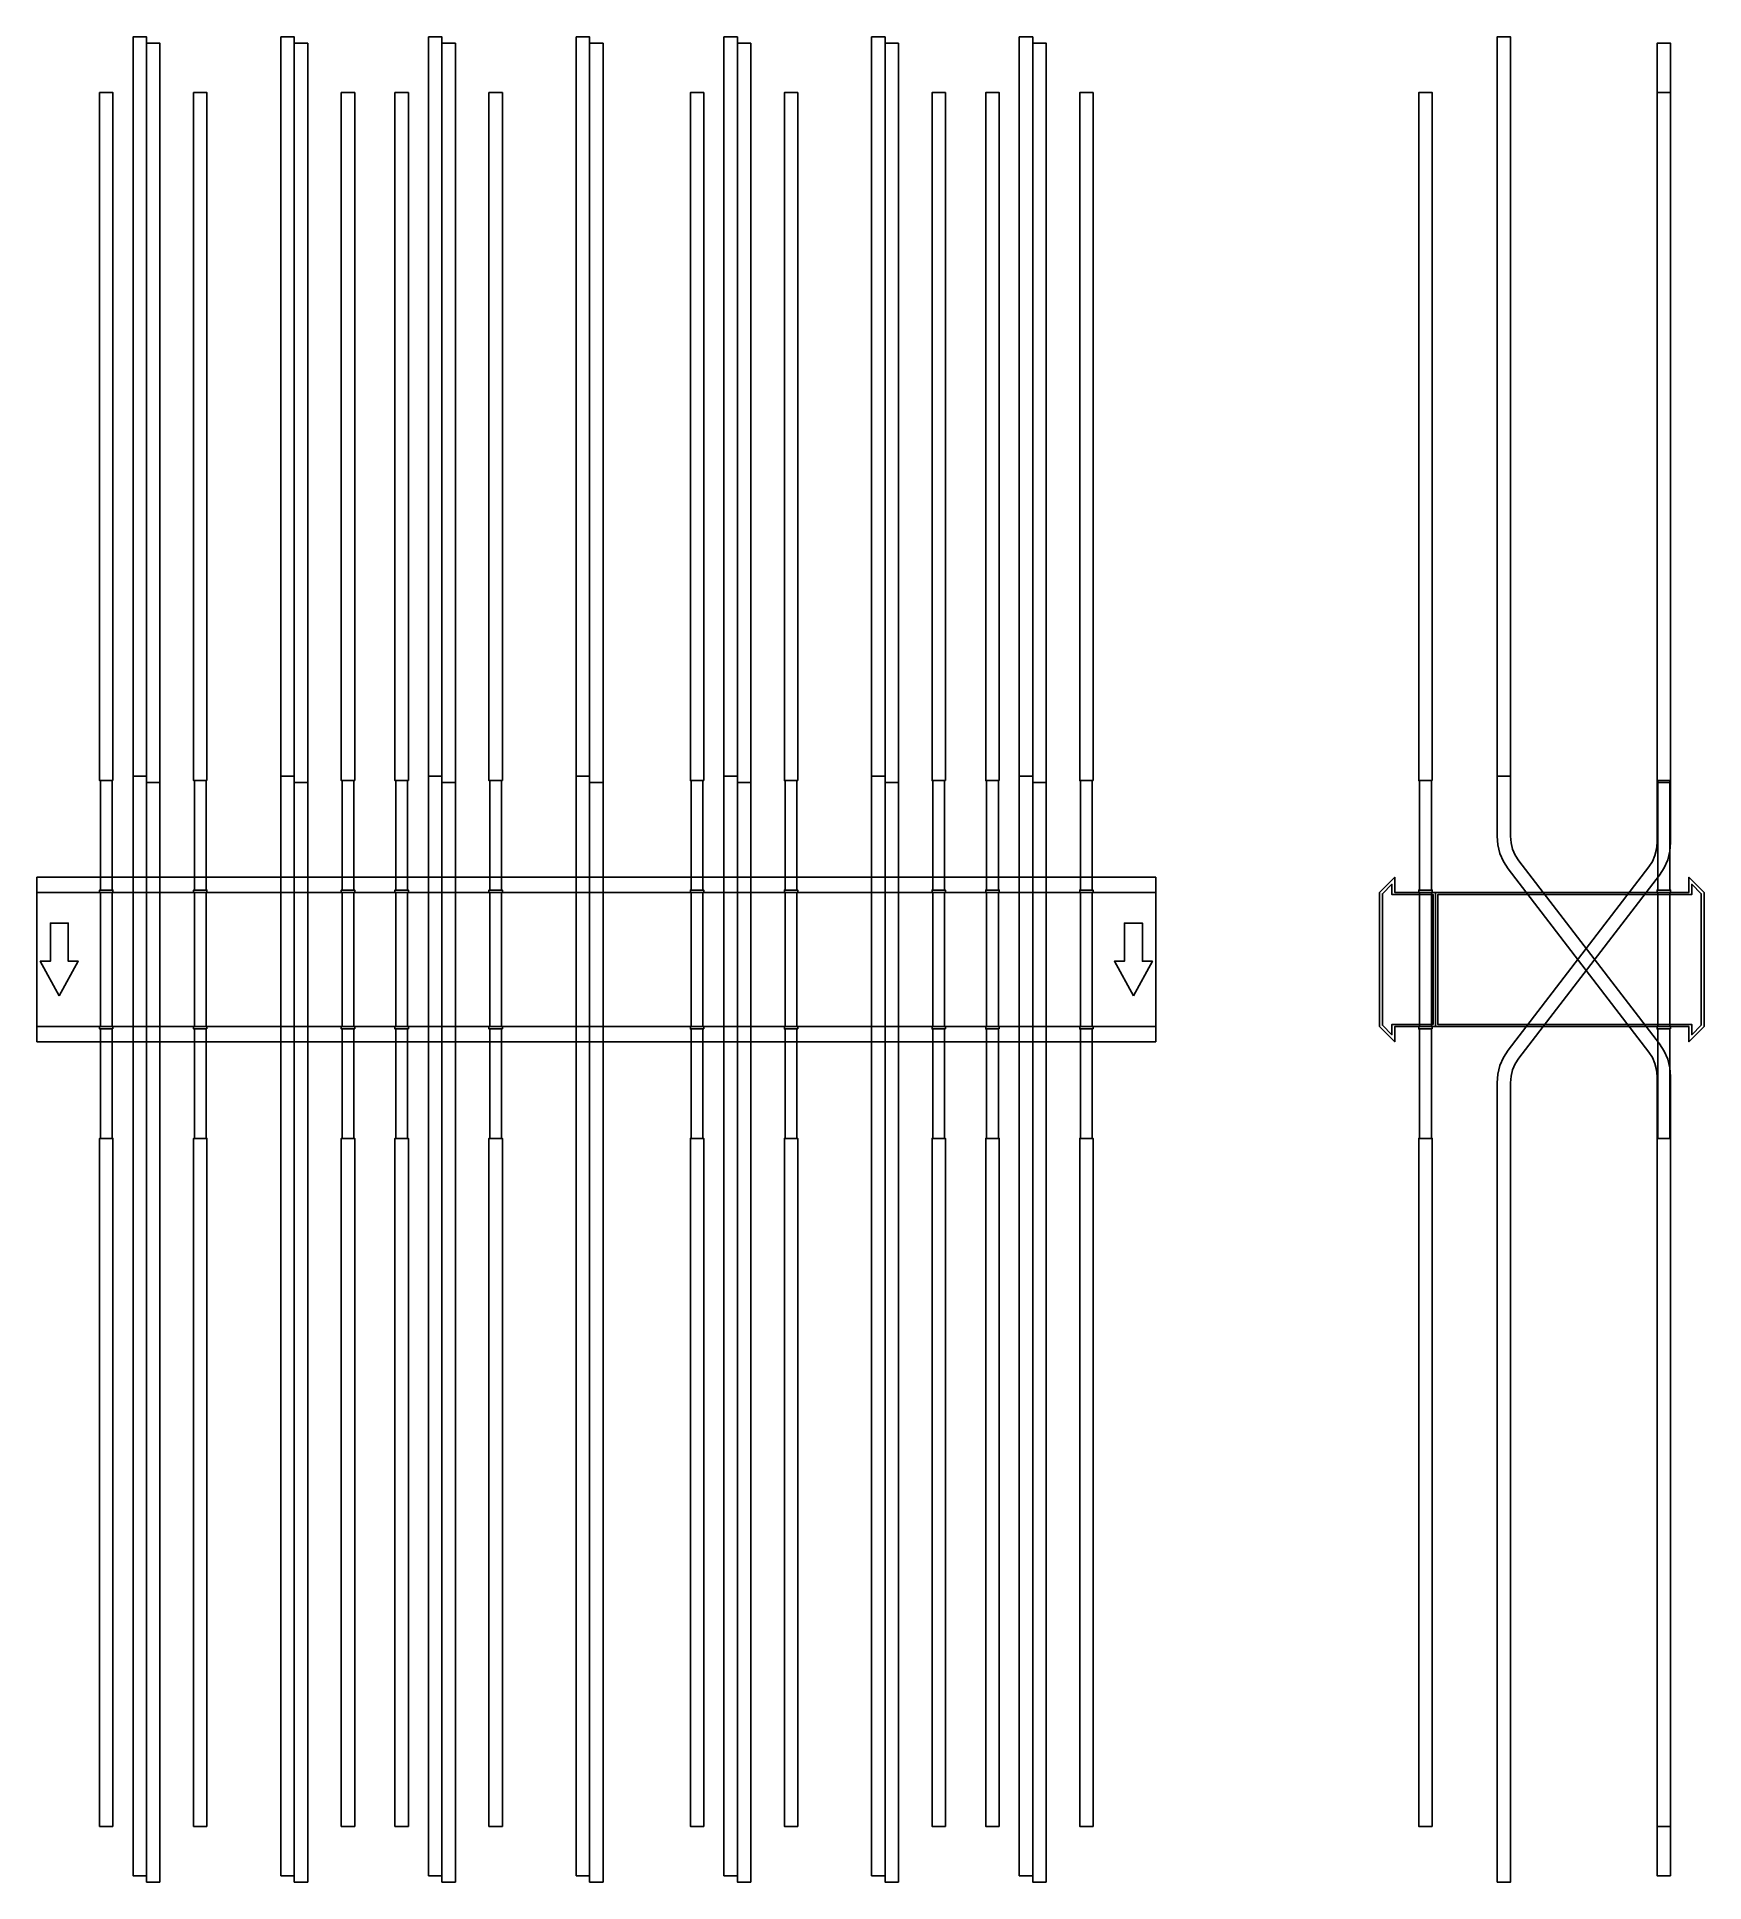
# Model space of a CAD drawing. Extents: x 0 to 1490, y -825 to 825.
import ezdxf

# ---------------------------------------------------------------- set-up
doc = ezdxf.new("R2010")
doc.units = 0
doc.layers.add('Halfen', color=7, linetype='CONTINUOUS')

msp = doc.modelspace()

# ---------------------------------------------------------------- linework, layer by layer
at = {"layer": 'Halfen', "color": 7}
for points in [[(98, 163.766), (98, 824.766), (86, 824.766), (86, 163.766)], [(110, 158.108), (110, 819.108), (98, 819.108), (98, 158.108)], [(230, 163.766), (230, 824.766), (218, 824.766), (218, 163.766)], [(242, 158.108), (242, 819.108), (230, 819.108), (230, 158.108)], [(362, 163.766), (362, 824.766), (350, 824.766), (350, 163.766)], [(374, 158.108), (374, 819.108), (362, 819.108), (362, 158.108)], [(494, 163.766), (494, 824.766), (482, 824.766), (482, 163.766)], [(506, 158.108), (506, 819.108), (494, 819.108), (494, 158.108)], [(626, 163.766), (626, 824.766), (614, 824.766), (614, 163.766)], [(638, 158.108), (638, 819.108), (626, 819.108), (626, 158.108)], [(758, 163.766), (758, 824.766), (746, 824.766), (746, 163.766)], [(770, 158.108), (770, 819.108), (758, 819.108), (758, 158.108)], [(890, 163.766), (890, 824.766), (878, 824.766), (878, 163.766)], [(902, 158.108), (902, 819.108), (890, 819.108), (890, 158.108)], [(1317, 163.766), (1317, 824.766), (1305, 824.766), (1305, 163.766)], [(1448, 158.108), (1448, 819.108), (1460, 819.108), (1460, 158.108)], [(68, 160), (68, 775), (56, 775), (56, 160)], [(152, 160), (152, 775), (140, 775), (140, 160)], [(284, 160), (284, 775), (272, 775), (272, 160)], [(332, 160), (332, 775), (320, 775), (320, 160)], [(416, 160), (416, 775), (404, 775), (404, 160)], [(596, 160), (596, 775), (584, 775), (584, 160)], [(680, 160), (680, 775), (668, 775), (668, 160)], [(812, 160), (812, 775), (800, 775), (800, 160)], [(860, 160), (860, 775), (848, 775), (848, 160)], [(944, 160), (944, 775), (932, 775), (932, 160)], [(1247, 160), (1247, 775), (1235, 775), (1235, 160)], [(1460, 160), (1460, 775), (1448, 775), (1448, 160)], [(67.25, 62), (67.25, 160), (56.75, 160), (56.75, 62)], [(98, -819.108), (98, 163.766), (86, 163.766), (86, -819.108)], [(110, -824.767), (110, 158.108), (98, 158.108), (98, -824.767)], [(151.25, 62), (151.25, 160), (140.75, 160), (140.75, 62)], [(230, -819.108), (230, 163.766), (218, 163.766), (218, -819.108)], [(242, -824.767), (242, 158.108), (230, 158.108), (230, -824.767)], [(283.25, 62), (283.25, 160), (272.75, 160), (272.75, 62)], [(331.25, 62), (331.25, 160), (320.75, 160), (320.75, 62)], [(362, -819.108), (362, 163.766), (350, 163.766), (350, -819.108)], [(374, -824.767), (374, 158.108), (362, 158.108), (362, -824.767)], [(415.25, 62), (415.25, 160), (404.75, 160), (404.75, 62)], [(494, -819.108), (494, 163.766), (482, 163.766), (482, -819.108)], [(506, -824.767), (506, 158.108), (494, 158.108), (494, -824.767)], [(595.25, 62), (595.25, 160), (584.75, 160), (584.75, 62)], [(626, -819.108), (626, 163.766), (614, 163.766), (614, -819.108)], [(638, -824.767), (638, 158.108), (626, 158.108), (626, -824.767)], [(679.25, 62), (679.25, 160), (668.75, 160), (668.75, 62)], [(758, -819.108), (758, 163.766), (746, 163.766), (746, -819.108)], [(770, -824.767), (770, 158.108), (758, 158.108), (758, -824.767)], [(811.25, 62), (811.25, 160), (800.75, 160), (800.75, 62)], [(859.25, 62), (859.25, 160), (848.75, 160), (848.75, 62)], [(890, -819.108), (890, 163.766), (878, 163.766), (878, -819.108)], [(902, -824.767), (902, 158.108), (890, 158.108), (890, -824.767)], [(943.25, 62), (943.25, 160), (932.75, 160), (932.75, 62)], [(1246.25, 62), (1246.25, 160), (1235.75, 160), (1235.75, 62)], [(1460, -819.108), (1460, -104.608), (1459.359, -96.789), (1457.453, -89.179), (1454.332, -81.981), (1450.081, -75.388), (1324.439, 88.352), (1321.251, 93.297), (1318.911, 98.695), (1317.481, 104.403), (1317, 110.267), (1317, 163.766), (1305, 163.766), (1305, 110.267), (1305.641, 102.448), (1307.547, 94.838), (1310.668, 87.64), (1314.919, 81.046), (1440.561, -82.693), (1443.749, -87.638), (1446.089, -93.037), (1447.519, -98.744), (1448, -104.608), (1448, -819.108)], [(1305, -824.767), (1305, -110.267), (1305.641, -102.448), (1307.547, -94.838), (1310.668, -87.64), (1314.919, -81.046), (1440.561, 82.693), (1443.749, 87.638), (1446.089, 93.037), (1447.519, 98.744), (1448, 104.608), (1448, 158.108), (1460, 158.108), (1460, 104.608), (1459.359, 96.789), (1457.453, 89.179), (1454.332, 81.981), (1450.081, 75.388), (1324.439, -88.352), (1321.251, -93.297), (1318.911, -98.695), (1317.481, -104.403), (1317, -110.267), (1317, -824.767)], [(1459.25, 62), (1459.25, 160), (1448.75, 160), (1448.75, 62)], [(0, -73.5), (1000, -73.5), (1000, 73.5), (0, 73.5)], [(1250, -60), (1250, 60), (1213.5, 60), (1213.5, 73.5), (1200, 60), (1200, -60), (1213.5, -73.5), (1213.5, -60)], [(1248, -58), (1248, 58), (1211, 58), (1211, 67.25), (1202.5, 58.75), (1202.5, -58.75), (1211, -67.25), (1211, -58)], [(1490, -60), (1490, 60), (1476.5, 73.5), (1476.5, 60), (1250, 60), (1250, -60), (1476.5, -60), (1476.5, -73.5)], [(1487.5, -58.75), (1487.5, 58.75), (1479, 67.25), (1479, 58), (1252, 58), (1252, -58), (1479, -58), (1479, -67.25)], [(0, -60), (1000, -60), (1000, 60), (0, 60)], [(68, 60), (68, 62), (56, 62), (56, 60)], [(67.25, -60), (67.25, 60), (56.75, 60), (56.75, -60)], [(152, 60), (152, 62), (140, 62), (140, 60)], [(151.25, -60), (151.25, 60), (140.75, 60), (140.75, -60)], [(284, 60), (284, 62), (272, 62), (272, 60)], [(283.25, -60), (283.25, 60), (272.75, 60), (272.75, -60)], [(332, 60), (332, 62), (320, 62), (320, 60)], [(331.25, -60), (331.25, 60), (320.75, 60), (320.75, -60)], [(416, 60), (416, 62), (404, 62), (404, 60)], [(415.25, -60), (415.25, 60), (404.75, 60), (404.75, -60)], [(596, 60), (596, 62), (584, 62), (584, 60)], [(595.25, -60), (595.25, 60), (584.75, 60), (584.75, -60)], [(680, 60), (680, 62), (668, 62), (668, 60)], [(679.25, -60), (679.25, 60), (668.75, 60), (668.75, -60)], [(812, 60), (812, 62), (800, 62), (800, 60)], [(811.25, -60), (811.25, 60), (800.75, 60), (800.75, -60)], [(860, 60), (860, 62), (848, 62), (848, 60)], [(859.25, -60), (859.25, 60), (848.75, 60), (848.75, -60)], [(944, 60), (944, 62), (932, 62), (932, 60)], [(943.25, -60), (943.25, 60), (932.75, 60), (932.75, -60)], [(1247, 60), (1247, 62), (1235, 62), (1235, 60)], [(1246.25, -60), (1246.25, 60), (1235.75, 60), (1235.75, -60)], [(1460, 60), (1460, 62), (1448, 62), (1448, 60)], [(1459.25, -60), (1459.25, 60), (1448.75, 60), (1448.75, -60)], [(20, -32.5), (37, -1.5), (28, -1.5), (28, 32.5), (12, 32.5), (12, -1.5), (3, -1.5)], [(980, -32.5), (997, -1.5), (988, -1.5), (988, 32.5), (972, 32.5), (972, -1.5), (963, -1.5)], [(68, -62), (68, -60), (56, -60), (56, -62)], [(67.25, -160), (67.25, -62), (56.75, -62), (56.75, -160)], [(152, -62), (152, -60), (140, -60), (140, -62)], [(151.25, -160), (151.25, -62), (140.75, -62), (140.75, -160)], [(284, -62), (284, -60), (272, -60), (272, -62)], [(283.25, -160), (283.25, -62), (272.75, -62), (272.75, -160)], [(332, -62), (332, -60), (320, -60), (320, -62)], [(331.25, -160), (331.25, -62), (320.75, -62), (320.75, -160)], [(416, -62), (416, -60), (404, -60), (404, -62)], [(415.25, -160), (415.25, -62), (404.75, -62), (404.75, -160)], [(596, -62), (596, -60), (584, -60), (584, -62)], [(595.25, -160), (595.25, -62), (584.75, -62), (584.75, -160)], [(680, -62), (680, -60), (668, -60), (668, -62)], [(679.25, -160), (679.25, -62), (668.75, -62), (668.75, -160)], [(812, -62), (812, -60), (800, -60), (800, -62)], [(811.25, -160), (811.25, -62), (800.75, -62), (800.75, -160)], [(860, -62), (860, -60), (848, -60), (848, -62)], [(859.25, -160), (859.25, -62), (848.75, -62), (848.75, -160)], [(944, -62), (944, -60), (932, -60), (932, -62)], [(943.25, -160), (943.25, -62), (932.75, -62), (932.75, -160)], [(1247, -62), (1247, -60), (1235, -60), (1235, -62)], [(1246.25, -160), (1246.25, -62), (1235.75, -62), (1235.75, -160)], [(1460, -62), (1460, -60), (1448, -60), (1448, -62)], [(1459.25, -160), (1459.25, -62), (1448.75, -62), (1448.75, -160)], [(68, -775), (68, -160), (56, -160), (56, -775)], [(152, -775), (152, -160), (140, -160), (140, -775)], [(284, -775), (284, -160), (272, -160), (272, -775)], [(332, -775), (332, -160), (320, -160), (320, -775)], [(416, -775), (416, -160), (404, -160), (404, -775)], [(596, -775), (596, -160), (584, -160), (584, -775)], [(680, -775), (680, -160), (668, -160), (668, -775)], [(812, -775), (812, -160), (800, -160), (800, -775)], [(860, -775), (860, -160), (848, -160), (848, -775)], [(944, -775), (944, -160), (932, -160), (932, -775)], [(1247, -775), (1247, -160), (1235, -160), (1235, -775)], [(1460, -775), (1460, -160), (1448, -160), (1448, -775)]]:
    msp.add_lwpolyline(points, close=True, dxfattribs=at)

doc.saveas('drawing.dxf')
